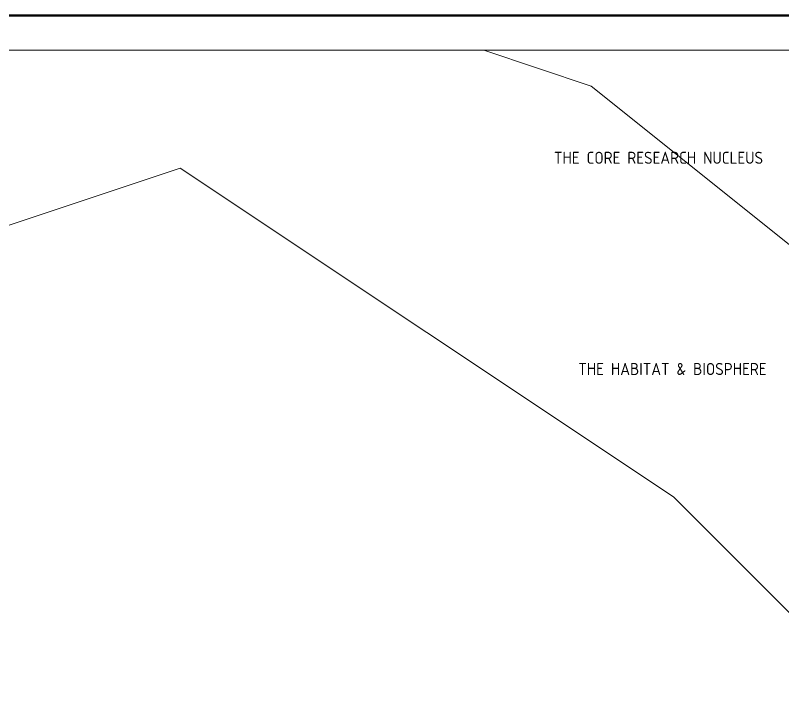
# Model space of a CAD drawing. Header units: millimetres. Extents: x 32551 to 59551, y -21458 to 15116.
# Drawn here: x 45650 to 47876, y 13148 to 15116 of the extents above; entities that cross this region are included whole.
import ezdxf

# ---------------------------------------------------------------- set-up
doc = ezdxf.new("R2010")
doc.units = ezdxf.units.MM
doc.layers.add('4TH DETAILS', color=120, linetype='Continuous', lineweight=15, true_color=0x39ffb0)
doc.layers.add('TEXTS', color=7, linetype='Continuous', lineweight=25, true_color=0xe0f9ff)
doc.layers.add('LAYOUT', color=141, linetype='Continuous', lineweight=50, true_color=0x7debff, plot=False)
doc.styles.get("Standard").update_dxf_attribs({"font": 'arial.ttf'})

msp = doc.modelspace()

# ---------------------------------------------------------------- linework, layer by layer
at = {"layer": '4TH DETAILS'}
msp.add_lwpolyline([(41649.126, 6214.575), (50449.126, 6214.575), (50449.126, 15014.575), (41649.126, 15014.575)], close=True, dxfattribs=at)
for points in [[(47008.675, 15014.575), (47320.46, 14910.647), (48512.728, 13956.832), (49228.088, 13479.925), (49228.088, 11095.389), (48989.635, 10380.028), (49138.044, 9489.575)], [(48512.728, 11650.049), (48512.728, 12764.564), (47558.913, 13718.378), (46128.192, 14672.193), (44697.47, 14195.286), (44393.048, 13282.019)]]:
    msp.add_lwpolyline(points, dxfattribs=at)
at = {"layer": 'LAYOUT'}
msp.add_lwpolyline([(32550.723, 15115.853), (59550.723, 15115.853)], dxfattribs=at)
msp.add_lwpolyline([(41550.723, 15115.853), (50550.723, 15115.853), (50550.723, 6115.853), (41550.723, 6115.853)], close=True, dxfattribs=at)
msp.add_lwpolyline([(41550.723, 15115.853), (50550.723, 15115.853), (50550.723, 6115.853), (41550.723, 6115.853)], close=True, dxfattribs=at)

# ---------------------------------------------------------------- texts
at = {"layer": 'TEXTS', "char_height": 35, "width": 1251.3724, "attachment_point": 1}
for s, insert in [('\\pxql;{\\fISOCP_IV50|b1|i0|c0|p2;THE CORE RESEARCH NUCLEUS}', (47212.509, 14720.035)), ('\\pxql;{\\fISOCP_IV50|b0|i0|c0|p2;THE HABITAT & BIOSPHERE}', (47283.044, 14107.109))]:
    msp.add_mtext(s, dxfattribs=dict(at, insert=insert))

doc.saveas('drawing.dxf')
